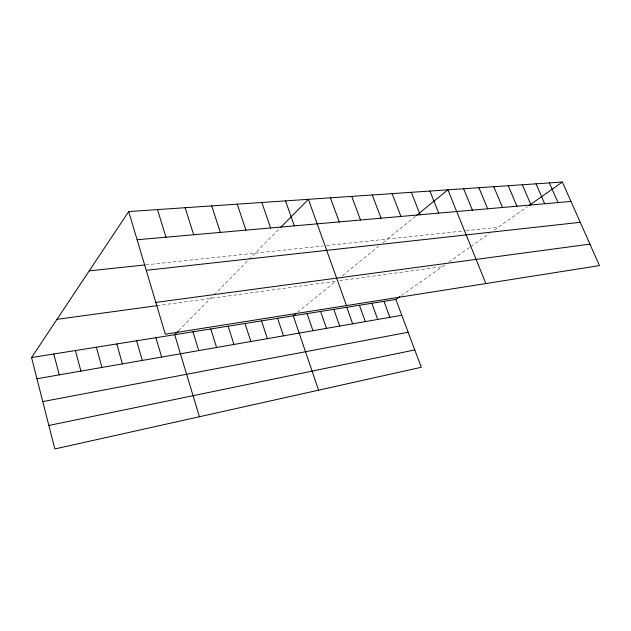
<?xml version="1.0" encoding="UTF-8"?>
<svg xmlns="http://www.w3.org/2000/svg" width="631" height="631" viewBox="0 0 631 631"><rect width="100%" height="100%" fill="white"/><g stroke="black" fill="none" stroke-linecap="round" stroke-linejoin="round"><path stroke-width="0.47" stroke-dasharray="3.15 2.37" d="M178.707 330.644L213.357 295.56M214.043 294.866L248.322 260.153M249.016 259.451L279.123 228.966M297.603 312.266L335.684 281.237L158.452 305.475M342.357 275.81L378.568 246.311M383.017 242.683L415.545 216.181M401.442 295.505L444.768 264.949M448.799 262.11L470.008 247.155M470.805 246.595L489.506 233.407M494.278 230.047L527.39 206.7M339.541 280.716L442.355 266.653M145.714 264.854L322.922 245.948M326.692 245.546L464.96 230.796M465.915 230.694L498.245 227.247"/><path stroke-width="0.95" d="M399.849 296.625L395.858 299.441L421.287 367.289L54.842 448.964L31.55 357.548L128.7 211.551L562.363 182.036L599.45 265.588L165.314 334.209L128.7 211.551M178.045 331.322L174.692 334.714L199.42 416.744M280.448 227.625L308.393 199.325L346.474 305.578M296.152 313.449L293.265 315.8L318.584 390.179M416.302 215.573L447.9 189.828L485.87 283.54M528.991 205.572L562.363 182.036M48.855 425.46L414.78 349.929M42.774 401.592L408.154 332.245M36.953 378.75L401.789 315.255M31.55 357.548L395.858 299.441M56.971 319.349L157.482 305.601M155.825 302.415L589.922 244.118M146.242 270.305L580.244 222.309M89.223 270.88L144.736 264.957M137.116 239.756L570.976 201.431M549.372 182.919L558.001 202.575M536.027 183.826L544.687 203.75M522.326 184.765L531.018 204.957M508.247 185.719L516.963 206.203M493.789 186.705L502.528 207.473M478.921 187.715L487.676 208.79M463.627 188.756L472.406 210.139M429.908 191.051L438.719 213.112M411.325 192.313L420.143 214.753M392.127 193.622L400.945 216.449M372.266 194.979L381.085 218.208M351.712 196.375L360.53 220.022M383.956 301.334L389.887 317.33M371.809 303.274L377.732 319.444M330.439 197.826L339.241 221.899M359.402 305.254L365.325 321.605M346.734 307.273L352.658 323.806M333.791 309.34L339.715 326.061M285.543 200.879L294.314 225.874M320.58 311.446L326.487 328.365M307.068 313.599L312.976 330.715M261.841 202.488L270.581 227.972M277.585 318.3L283.469 335.85M237.24 204.168L245.932 230.149M261.518 320.863L267.386 338.65M211.685 205.903L220.322 232.405M245.033 323.498L250.886 341.521M228.13 326.188L233.959 344.463M185.112 207.717L193.693 234.764M210.786 328.956L216.591 347.484M157.474 209.595L165.985 237.209M192.976 331.796L198.757 350.591M155.912 337.711L161.623 357.051M136.611 340.787L142.291 360.419M116.774 343.95L122.406 363.882M96.377 347.208L101.954 367.439M75.389 350.552L80.918 371.099M53.793 353.999L59.259 374.869"/></g></svg>
